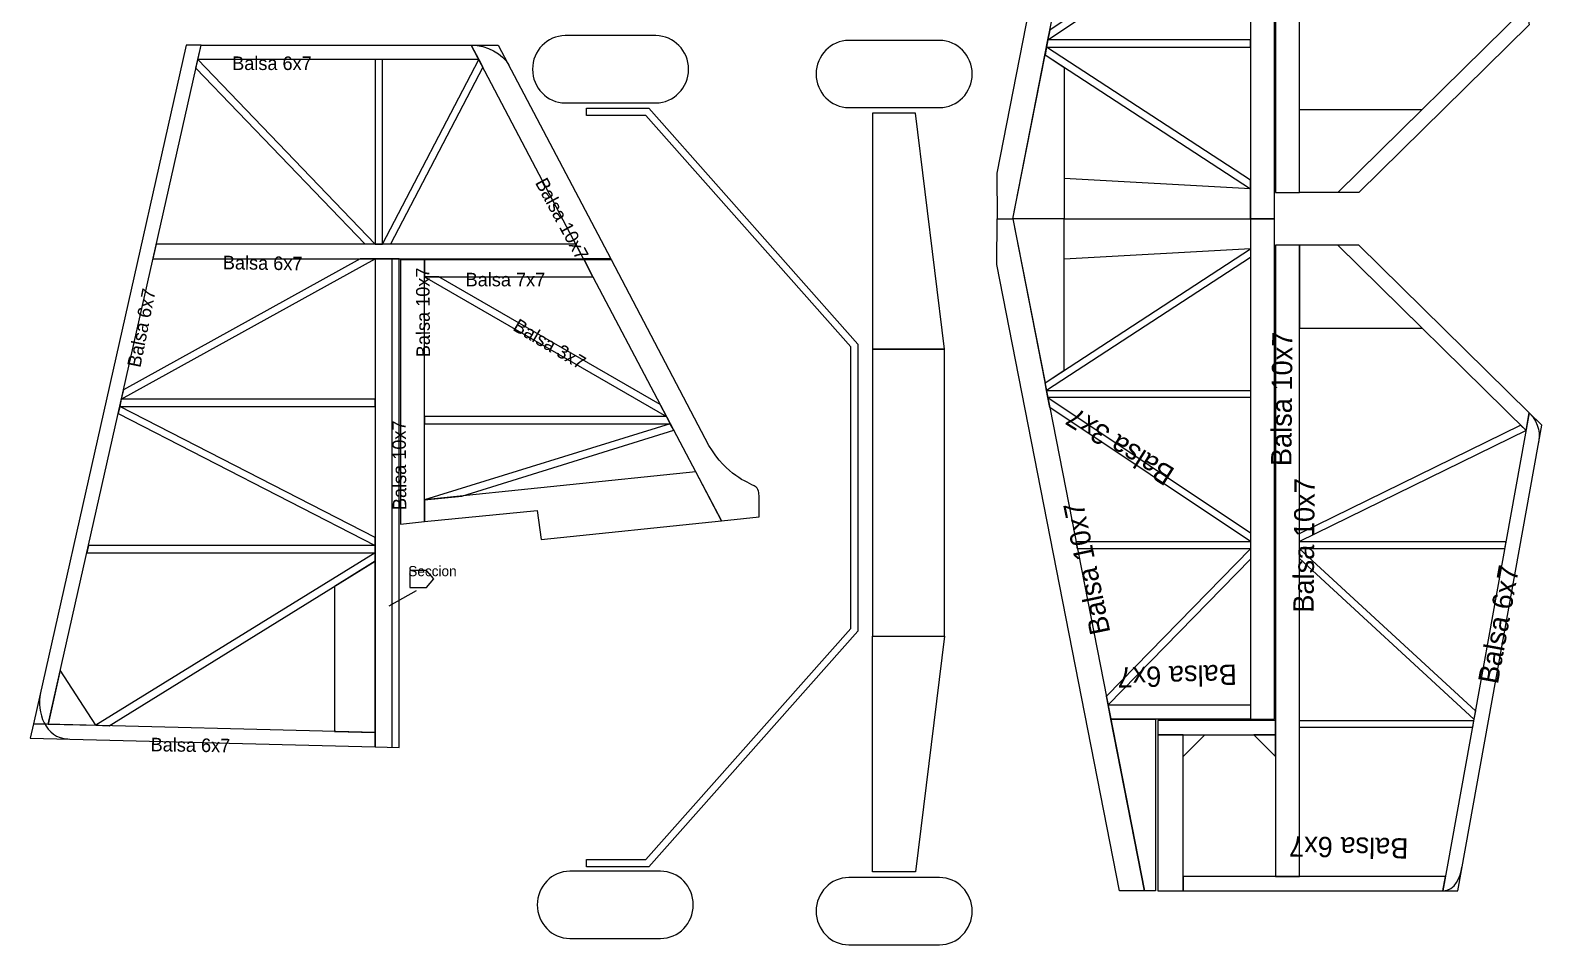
# Model space of a CAD drawing. Header units: millimetres. Extents: x 69 to 698, y -204 to 471.
# Drawn here: x 69 to 698, y -204 to 177 of the extents above; entities that cross this region are included whole.
import ezdxf

# ---------------------------------------------------------------- set-up
doc = ezdxf.new("R2010")
doc.units = ezdxf.units.MM
for name, color, linetype in [('Capa 1', 7, 'Continuous'), ('deriva', 7, 'Continuous'), ('estabilizador', 7, 'Continuous'), ('letras', 7, 'Continuous')]:
    doc.layers.add(name, color=color, linetype=linetype)
doc.styles.get("Standard").update_dxf_attribs({"font": 'txt.shx', "bigfont": 'extfont2.shx'})

msp = doc.modelspace()

# ---------------------------------------------------------------- linework, layer by layer
at = {"layer": 'Capa 1'}
msp.add_lwpolyline([(449.3, -75.02), (449.3, 44.56), (419.3, 44.56), (419.3, -75.02), (449.3, -75.02)], close=True, dxfattribs=at)
for points, knots in [([(342.77, 161.14), (342.77, 161.14), (342.77, 161.14), (342.77, 161.14), (342.77, 161.14), (342.77, 153.44), (336.64, 147.14), (329.15, 147.14), (329.15, 147.14), (329.15, 147.14), (291.38, 147.14), (291.38, 147.14), (291.38, 147.14), (283.89, 147.14), (277.77, 153.44), (277.77, 161.14), (277.77, 161.14), (277.77, 161.14), (277.77, 161.14), (277.77, 161.14), (277.77, 161.14), (277.77, 168.84), (283.89, 175.14), (291.38, 175.14), (291.38, 175.14), (291.38, 175.14), (329.15, 175.14), (329.15, 175.14), (329.15, 175.14), (336.64, 175.14), (342.77, 168.84), (342.77, 161.14)], [0, 0, 0, 0, 0.125, 0.125, 0.125, 0.125, 0.25, 0.25, 0.25, 0.25, 0.375, 0.375, 0.375, 0.375, 0.5, 0.5, 0.5, 0.5, 0.625, 0.625, 0.625, 0.625, 0.75, 0.75, 0.75, 0.75, 0.875, 0.875, 0.875, 0.875, 1, 1, 1, 1]), ([(395.9, 159.16), (395.9, 159.16), (395.9, 159.16), (395.9, 159.16), (395.9, 159.16), (395.9, 166.86), (402.02, 173.16), (409.51, 173.16), (409.51, 173.16), (409.51, 173.16), (447.28, 173.16), (447.28, 173.16), (447.28, 173.16), (454.77, 173.16), (460.9, 166.86), (460.9, 159.16), (460.9, 159.16), (460.9, 159.16), (460.9, 159.16), (460.9, 159.16), (460.9, 159.16), (460.9, 151.46), (454.77, 145.16), (447.28, 145.16), (447.28, 145.16), (447.28, 145.16), (409.51, 145.16), (409.51, 145.16), (409.51, 145.16), (402.02, 145.16), (395.9, 151.46), (395.9, 159.16)], [0, 0, 0, 0, 0.125, 0.125, 0.125, 0.125, 0.25, 0.25, 0.25, 0.25, 0.375, 0.375, 0.375, 0.375, 0.5, 0.5, 0.5, 0.5, 0.625, 0.625, 0.625, 0.625, 0.75, 0.75, 0.75, 0.75, 0.875, 0.875, 0.875, 0.875, 1, 1, 1, 1]), ([(419.3, 44.56), (419.3, 44.56), (419.3, 142.79), (419.3, 142.79), (419.3, 142.79), (419.3, 142.79), (437.29, 142.79), (437.29, 142.79), (437.29, 142.79), (437.29, 142.79), (449.29, 44.56), (449.29, 44.56), (449.29, 44.56), (449.29, 44.56), (419.3, 44.56), (419.3, 44.56)], [0, 0, 0, 0, 0.25, 0.25, 0.25, 0.25, 0.5, 0.5, 0.5, 0.5, 0.75, 0.75, 0.75, 0.75, 1, 1, 1, 1]), ([(419.3, -75.02), (419.3, -75.02), (419.3, -173.25), (419.3, -173.25), (419.3, -173.25), (419.3, -173.25), (437.29, -173.25), (437.29, -173.25), (437.29, -173.25), (437.29, -173.25), (449.29, -75.02), (449.29, -75.02), (449.29, -75.02), (449.29, -75.02), (419.3, -75.02), (419.3, -75.02)], [0, 0, 0, 0, 0.25, 0.25, 0.25, 0.25, 0.5, 0.5, 0.5, 0.5, 0.75, 0.75, 0.75, 0.75, 1, 1, 1, 1]), ([(344.72, -186.97), (344.72, -186.97), (344.72, -186.97), (344.72, -186.97), (344.72, -186.97), (344.72, -194.67), (338.6, -200.97), (331.11, -200.97), (331.11, -200.97), (331.11, -200.97), (293.34, -200.97), (293.34, -200.97), (293.34, -200.97), (285.85, -200.97), (279.72, -194.67), (279.72, -186.97), (279.72, -186.97), (279.72, -186.97), (279.72, -186.97), (279.72, -186.97), (279.72, -186.97), (279.72, -179.27), (285.85, -172.97), (293.34, -172.97), (293.34, -172.97), (293.34, -172.97), (331.11, -172.97), (331.11, -172.97), (331.11, -172.97), (338.6, -172.97), (344.72, -179.27), (344.72, -186.97)], [0, 0, 0, 0, 0.125, 0.125, 0.125, 0.125, 0.25, 0.25, 0.25, 0.25, 0.375, 0.375, 0.375, 0.375, 0.5, 0.5, 0.5, 0.5, 0.625, 0.625, 0.625, 0.625, 0.75, 0.75, 0.75, 0.75, 0.875, 0.875, 0.875, 0.875, 1, 1, 1, 1]), ([(395.9, -189.61), (395.9, -189.61), (395.9, -189.61), (395.9, -189.61), (395.9, -189.61), (395.9, -181.91), (402.02, -175.61), (409.51, -175.61), (409.51, -175.61), (409.51, -175.61), (447.28, -175.61), (447.28, -175.61), (447.28, -175.61), (454.77, -175.61), (460.9, -181.91), (460.9, -189.61), (460.9, -189.61), (460.9, -189.61), (460.9, -189.61), (460.9, -189.61), (460.9, -189.61), (460.9, -197.31), (454.77, -203.61), (447.28, -203.61), (447.28, -203.61), (447.28, -203.61), (409.51, -203.61), (409.51, -203.61), (409.51, -203.61), (402.02, -203.61), (395.9, -197.31), (395.9, -189.61)], [0, 0, 0, 0, 0.125, 0.125, 0.125, 0.125, 0.25, 0.25, 0.25, 0.25, 0.375, 0.375, 0.375, 0.375, 0.5, 0.5, 0.5, 0.5, 0.625, 0.625, 0.625, 0.625, 0.75, 0.75, 0.75, 0.75, 0.875, 0.875, 0.875, 0.875, 1, 1, 1, 1])]:
    msp.add_open_spline(points, degree=3, knots=knots, dxfattribs=at)
at = {"layer": 'Capa 1', "color": 254}
msp.add_open_spline([(410.31, -13.13), (410.31, -13.13), (410.31, -71.78), (410.31, -71.78), (410.31, -71.78), (410.31, -71.78), (324.9, -168.14), (324.9, -168.14), (324.9, -168.14), (324.9, -168.14), (300.31, -168.14), (300.31, -168.14), (300.31, -168.14), (300.31, -168.14), (300.31, -171.15), (300.31, -171.15), (300.31, -171.15), (300.31, -171.15), (326.25, -171.15), (326.25, -171.15), (326.25, -171.15), (326.25, -171.15), (413.31, -72.92), (413.31, -72.92), (413.31, -72.92), (413.31, -72.92), (413.31, -13.13), (413.31, -13.13), (413.31, -13.13), (413.31, -13.13), (413.31, 46.67), (413.31, 46.67), (413.31, 46.67), (413.31, 46.67), (326.25, 144.89), (326.25, 144.89), (326.25, 144.89), (326.25, 144.89), (300.31, 144.89), (300.31, 144.89), (300.31, 144.89), (300.31, 144.89), (300.31, 141.89), (300.31, 141.89), (300.31, 141.89), (300.31, 141.89), (324.9, 141.89), (324.9, 141.89), (324.9, 141.89), (324.9, 141.89), (410.31, 45.53), (410.31, 45.53), (410.31, 45.53), (410.31, 45.53), (410.31, -13.13), (410.31, -13.13)], degree=3, knots=[0, 0, 0, 0, 0.071429, 0.071429, 0.071429, 0.071429, 0.142857, 0.142857, 0.142857, 0.142857, 0.214286, 0.214286, 0.214286, 0.214286, 0.285714, 0.285714, 0.285714, 0.285714, 0.357143, 0.357143, 0.357143, 0.357143, 0.428571, 0.428571, 0.428571, 0.428571, 0.5, 0.5, 0.5, 0.5, 0.571429, 0.571429, 0.571429, 0.571429, 0.642857, 0.642857, 0.642857, 0.642857, 0.714286, 0.714286, 0.714286, 0.714286, 0.785714, 0.785714, 0.785714, 0.785714, 0.857143, 0.857143, 0.857143, 0.857143, 0.928571, 0.928571, 0.928571, 0.928571, 1, 1, 1, 1], dxfattribs=at)
at = {"layer": 'deriva'}
msp.add_lwpolyline([(212.26, 88.21), (215.26, 88.21), (215.26, 165.22), (212.26, 165.22), (212.26, 88.21)], close=True, dxfattribs=at)
for points, knots in [([(139.73, 171.22), (139.73, 171.22), (76.04, -111.66), (76.04, -111.66), (76.04, -111.66), (76.04, -111.66), (69.92, -111.5), (69.92, -111.5), (69.92, -111.5), (69.92, -111.5), (133.58, 171.22), (133.58, 171.22), (133.58, 171.22), (133.58, 171.22), (139.73, 171.22), (139.73, 171.22)], [0, 0, 0, 0, 0.25, 0.25, 0.25, 0.25, 0.5, 0.5, 0.5, 0.5, 0.75, 0.75, 0.75, 0.75, 1, 1, 1, 1]), ([(252.23, 171.22), (252.23, 171.22), (139.73, 171.22), (139.73, 171.22), (139.73, 171.22), (139.73, 171.22), (138.38, 165.22), (138.38, 165.22), (138.38, 165.22), (138.38, 165.22), (255.38, 165.22), (255.38, 165.22), (255.38, 165.22), (255.38, 165.22), (252.23, 171.22), (252.23, 171.22)], [0, 0, 0, 0, 0.25, 0.25, 0.25, 0.25, 0.5, 0.5, 0.5, 0.5, 0.75, 0.75, 0.75, 0.75, 1, 1, 1, 1]), ([(299.05, 82.21), (299.05, 82.21), (310.34, 82.21), (310.34, 82.21), (310.34, 82.21), (310.34, 82.21), (263.52, 171.22), (263.52, 171.22), (263.52, 171.22), (263.52, 171.22), (252.23, 171.22), (252.23, 171.22), (252.23, 171.22), (252.23, 171.22), (299.05, 82.21), (299.05, 82.21)], [0, 0, 0, 0, 0.25, 0.25, 0.25, 0.25, 0.5, 0.5, 0.5, 0.5, 0.75, 0.75, 0.75, 0.75, 1, 1, 1, 1]), ([(212.26, 88.21), (212.26, 88.21), (138.38, 165.22), (138.38, 165.22), (138.38, 165.22), (138.38, 165.22), (137.58, 161.66), (137.58, 161.66), (137.58, 161.66), (137.58, 161.66), (208.1, 88.21), (208.1, 88.21), (208.1, 88.21), (208.1, 88.21), (212.26, 88.21), (212.26, 88.21)], [0, 0, 0, 0, 0.25, 0.25, 0.25, 0.25, 0.5, 0.5, 0.5, 0.5, 0.75, 0.75, 0.75, 0.75, 1, 1, 1, 1]), ([(215.26, 88.21), (215.26, 88.21), (218.64, 88.21), (218.64, 88.21), (218.64, 88.21), (218.64, 88.21), (257.08, 161.99), (257.08, 161.99), (257.08, 161.99), (257.08, 161.99), (255.39, 165.22), (255.39, 165.22), (255.39, 165.22), (255.39, 165.22), (215.26, 88.21), (215.26, 88.21)], [0, 0, 0, 0, 0.25, 0.25, 0.25, 0.25, 0.5, 0.5, 0.5, 0.5, 0.75, 0.75, 0.75, 0.75, 1, 1, 1, 1]), ([(121.04, 88.21), (121.04, 88.21), (295.89, 88.21), (295.89, 88.21), (295.89, 88.21), (295.89, 88.21), (299.05, 82.21), (299.05, 82.21), (299.05, 82.21), (299.05, 82.21), (119.69, 82.21), (119.69, 82.21), (119.69, 82.21), (119.69, 82.21), (121.04, 88.21), (121.04, 88.21)], [0, 0, 0, 0, 0.25, 0.25, 0.25, 0.25, 0.5, 0.5, 0.5, 0.5, 0.75, 0.75, 0.75, 0.75, 1, 1, 1, 1]), ([(107.4, 27.6), (107.4, 27.6), (206.06, 82.2), (206.06, 82.2), (206.06, 82.2), (206.06, 82.2), (212.26, 82.21), (212.26, 82.21), (212.26, 82.21), (212.26, 82.21), (106.52, 23.68), (106.52, 23.68), (106.52, 23.68), (106.52, 23.68), (107.4, 27.6), (107.4, 27.6)], [0, 0, 0, 0, 0.25, 0.25, 0.25, 0.25, 0.5, 0.5, 0.5, 0.5, 0.75, 0.75, 0.75, 0.75, 1, 1, 1, 1]), ([(212.26, 82.21), (212.26, 82.21), (222.26, 82.21), (222.26, 82.21), (222.26, 82.21), (222.26, 82.21), (222.26, -121.4), (222.26, -121.4), (222.26, -121.4), (222.26, -121.4), (212.26, -121.15), (212.26, -121.15), (212.26, -121.15), (212.26, -121.15), (212.26, 82.21), (212.26, 82.21)], [0, 0, 0, 0, 0.25, 0.25, 0.25, 0.25, 0.5, 0.5, 0.5, 0.5, 0.75, 0.75, 0.75, 0.75, 1, 1, 1, 1]), ([(105.84, 20.68), (105.84, 20.68), (212.26, -33.89), (212.26, -33.89), (212.26, -33.89), (212.26, -33.89), (212.26, -37.26), (212.26, -37.26), (212.26, -37.26), (212.26, -37.26), (105.16, 17.66), (105.16, 17.66), (105.16, 17.66), (105.16, 17.66), (105.84, 20.68), (105.84, 20.68)], [0, 0, 0, 0, 0.25, 0.25, 0.25, 0.25, 0.5, 0.5, 0.5, 0.5, 0.75, 0.75, 0.75, 0.75, 1, 1, 1, 1]), ([(106.51, 23.68), (106.51, 23.68), (212.25, 23.68), (212.25, 23.68), (212.25, 23.68), (212.25, 23.68), (212.25, 20.68), (212.25, 20.68), (212.25, 20.68), (212.25, 20.68), (105.84, 20.68), (105.84, 20.68), (105.84, 20.68), (105.84, 20.68), (106.51, 23.68), (106.51, 23.68)], [0, 0, 0, 0, 0.25, 0.25, 0.25, 0.25, 0.5, 0.5, 0.5, 0.5, 0.75, 0.75, 0.75, 0.75, 1, 1, 1, 1]), ([(92.79, -37.26), (92.79, -37.26), (212.26, -37.26), (212.26, -37.26), (212.26, -37.26), (212.26, -37.26), (212.26, -40.26), (212.26, -40.26), (212.26, -40.26), (212.26, -40.26), (92.12, -40.26), (92.12, -40.26), (92.12, -40.26), (92.12, -40.26), (92.79, -37.26), (92.79, -37.26)], [0, 0, 0, 0, 0.25, 0.25, 0.25, 0.25, 0.5, 0.5, 0.5, 0.5, 0.75, 0.75, 0.75, 0.75, 1, 1, 1, 1]), ([(95.89, -112.16), (95.89, -112.16), (212.26, -40.26), (212.26, -40.26), (212.26, -40.26), (212.26, -40.26), (212.26, -43.79), (212.26, -43.79), (212.26, -43.79), (212.26, -43.79), (101.47, -112.33), (101.47, -112.33), (101.47, -112.33), (101.47, -112.33), (95.89, -112.16), (95.89, -112.16)], [0, 0, 0, 0, 0.25, 0.25, 0.25, 0.25, 0.5, 0.5, 0.5, 0.5, 0.75, 0.75, 0.75, 0.75, 1, 1, 1, 1]), ([(212.26, -115.15), (212.26, -115.15), (195.26, -114.71), (195.26, -114.71), (195.26, -114.71), (195.26, -114.71), (195.26, -54.3), (195.26, -54.3), (195.26, -54.3), (195.26, -54.3), (212.26, -43.79), (212.26, -43.79), (212.26, -43.79), (212.26, -43.79), (212.26, -115.15), (212.26, -115.15)], [0, 0, 0, 0, 0.25, 0.25, 0.25, 0.25, 0.5, 0.5, 0.5, 0.5, 0.75, 0.75, 0.75, 0.75, 1, 1, 1, 1]), ([(81.1, -89.21), (81.1, -89.21), (95.89, -112.16), (95.89, -112.16), (95.89, -112.16), (95.89, -112.16), (76.04, -111.66), (76.04, -111.66), (76.04, -111.66), (76.04, -111.66), (81.1, -89.21), (81.1, -89.21)], [0, 0, 0, 0, 0.333333, 0.333333, 0.333333, 0.333333, 0.666667, 0.666667, 0.666667, 0.666667, 1, 1, 1, 1]), ([(212.26, -121.15), (212.26, -121.15), (68.59, -117.47), (68.59, -117.47), (68.59, -117.47), (68.59, -117.47), (69.92, -111.5), (69.92, -111.5), (69.92, -111.5), (69.92, -111.5), (212.26, -115.15), (212.26, -115.15), (212.26, -115.15), (212.26, -115.15), (212.26, -121.15), (212.26, -121.15)], [0, 0, 0, 0, 0.25, 0.25, 0.25, 0.25, 0.5, 0.5, 0.5, 0.5, 0.75, 0.75, 0.75, 0.75, 1, 1, 1, 1])]:
    msp.add_open_spline(points, degree=3, knots=knots, dxfattribs=at)
for points in [[(252.23, 171.22), (258.73, 171.17), (265.42, 167.6), (267.92, 162.87)], [(219.25, 81.7), (219.25, 81.7), (219.25, -121.32), (219.25, -121.32)], [(229.27, -56.14), (229.27, -56.14), (217.94, -62.58), (217.94, -62.58)], [(72.84, -98.64), (71.12, -106.62), (74.92, -117.67), (84.24, -117.84)]]:
    msp.add_open_spline(points, degree=3, dxfattribs=at)
at = {"layer": 'deriva', "color": 254}
for points, knots in [([(222.79, 81.71), (222.79, 81.71), (232.72, 81.71), (232.72, 81.71), (232.72, 81.71), (232.74, 81.71), (232.76, 81.69), (232.76, 81.68), (232.76, 81.68), (232.76, 81.68), (232.76, -27.26), (232.76, -27.26), (232.76, -27.26), (232.76, -27.28), (232.74, -27.29), (232.72, -27.29), (232.72, -27.29), (232.72, -27.29), (222.76, -28.34), (222.76, -28.34), (222.76, -28.34), (222.76, -28.34), (222.76, -27.26), (222.76, -27.26), (222.76, -27.26), (222.76, -27.26), (222.76, 81.68), (222.76, 81.68), (222.76, 81.68), (222.76, 81.69), (222.77, 81.71), (222.79, 81.71)], [0, 0, 0, 0, 0.125, 0.125, 0.125, 0.125, 0.25, 0.25, 0.25, 0.25, 0.375, 0.375, 0.375, 0.375, 0.5, 0.5, 0.5, 0.5, 0.625, 0.625, 0.625, 0.625, 0.75, 0.75, 0.75, 0.75, 0.875, 0.875, 0.875, 0.875, 1, 1, 1, 1]), ([(232.76, 81.71), (232.76, 81.71), (299.28, 81.71), (299.28, 81.71), (299.28, 81.71), (299.28, 81.71), (302.96, 74.71), (302.96, 74.71), (302.96, 74.71), (302.96, 74.71), (232.76, 74.71), (232.76, 74.71), (232.76, 74.71), (232.76, 74.71), (232.76, 81.71), (232.76, 81.71)], [0, 0, 0, 0, 0.25, 0.25, 0.25, 0.25, 0.5, 0.5, 0.5, 0.5, 0.75, 0.75, 0.75, 0.75, 1, 1, 1, 1]), ([(299.28, 81.71), (299.28, 81.71), (310.62, 81.71), (310.62, 81.71), (310.62, 81.71), (310.62, 81.71), (351.24, 4.44), (351.24, 4.44), (351.24, 4.44), (358.97, -8.59), (366.69, -10.3), (370.87, -12.94), (370.87, -12.94), (371.65, -13.54), (371.86, -14.39), (371.97, -15.24), (371.97, -15.24), (371.97, -15.24), (372.16, -17.15), (372.16, -17.15), (372.16, -17.15), (372.16, -17.15), (372.18, -25.27), (372.18, -25.27), (372.18, -25.27), (372.18, -25.27), (365.57, -26.02), (365.57, -26.02), (365.57, -26.02), (365.57, -26.02), (356.47, -27), (356.47, -27), (356.47, -27), (356.47, -27), (302.96, 74.72), (302.96, 74.72), (302.96, 74.72), (302.96, 74.72), (299.28, 81.71), (299.28, 81.71)], [0, 0, 0, 0, 0.1, 0.1, 0.1, 0.1, 0.2, 0.2, 0.2, 0.2, 0.3, 0.3, 0.3, 0.3, 0.4, 0.4, 0.4, 0.4, 0.5, 0.5, 0.5, 0.5, 0.6, 0.6, 0.6, 0.6, 0.7, 0.7, 0.7, 0.7, 0.8, 0.8, 0.8, 0.8, 0.9, 0.9, 0.9, 0.9, 1, 1, 1, 1]), ([(238.76, 74.71), (238.76, 74.71), (330.96, 21.47), (330.96, 21.47), (330.96, 21.47), (330.96, 21.47), (333.59, 16.47), (333.59, 16.47), (333.59, 16.47), (333.59, 16.47), (232.76, 74.71), (232.76, 74.71), (232.76, 74.71), (232.76, 74.71), (238.76, 74.71), (238.76, 74.71)], [0, 0, 0, 0, 0.25, 0.25, 0.25, 0.25, 0.5, 0.5, 0.5, 0.5, 0.75, 0.75, 0.75, 0.75, 1, 1, 1, 1]), ([(232.76, 16.48), (232.76, 16.48), (333.59, 16.48), (333.59, 16.48), (333.59, 16.48), (333.59, 16.48), (335.16, 13.48), (335.16, 13.48), (335.16, 13.48), (335.16, 13.48), (232.76, 13.48), (232.76, 13.48), (232.76, 13.48), (232.76, 13.48), (232.76, 16.48), (232.76, 16.48)], [0, 0, 0, 0, 0.25, 0.25, 0.25, 0.25, 0.5, 0.5, 0.5, 0.5, 0.75, 0.75, 0.75, 0.75, 1, 1, 1, 1]), ([(232.76, -18.26), (232.76, -18.26), (335.16, 13.48), (335.16, 13.48), (335.16, 13.48), (335.16, 13.48), (336.59, 10.79), (336.59, 10.79), (336.59, 10.79), (336.59, 10.79), (248.31, -16.66), (248.31, -16.66), (248.31, -16.66), (248.31, -16.66), (232.76, -18.26), (232.76, -18.26)], [0, 0, 0, 0, 0.25, 0.25, 0.25, 0.25, 0.5, 0.5, 0.5, 0.5, 0.75, 0.75, 0.75, 0.75, 1, 1, 1, 1]), ([(232.76, -18.26), (232.76, -18.26), (345.72, -6.57), (345.72, -6.57), (345.72, -6.57), (345.72, -6.57), (356.47, -27), (356.47, -27), (356.47, -27), (356.47, -27), (281.44, -34.7), (281.44, -34.7), (281.44, -34.7), (281.44, -34.7), (279.72, -22.67), (279.72, -22.67), (279.72, -22.67), (279.72, -22.67), (232.76, -27.29), (232.76, -27.29), (232.76, -27.29), (232.76, -27.29), (232.76, -18.26), (232.76, -18.26)], [0, 0, 0, 0, 0.166667, 0.166667, 0.166667, 0.166667, 0.333333, 0.333333, 0.333333, 0.333333, 0.5, 0.5, 0.5, 0.5, 0.666667, 0.666667, 0.666667, 0.666667, 0.833333, 0.833333, 0.833333, 0.833333, 1, 1, 1, 1]), ([(233.61, -47.71), (233.61, -47.71), (236.61, -51.21), (236.61, -51.21), (236.61, -51.21), (236.61, -51.21), (233.61, -54.71), (233.61, -54.71), (233.61, -54.71), (233.61, -54.71), (226.61, -54.71), (226.61, -54.71), (226.61, -54.71), (226.61, -54.71), (226.61, -47.71), (226.61, -47.71), (226.61, -47.71), (226.61, -47.71), (233.61, -47.71), (233.61, -47.71)], [0, 0, 0, 0, 0.2, 0.2, 0.2, 0.2, 0.4, 0.4, 0.4, 0.4, 0.6, 0.6, 0.6, 0.6, 0.8, 0.8, 0.8, 0.8, 1, 1, 1, 1])]:
    msp.add_open_spline(points, degree=3, knots=knots, dxfattribs=at)
at = {"layer": 'estabilizador'}
for points in [[(597.22, 109.84), (597.22, 372.84), (587.22, 372.84), (587.22, 109.84), (597.22, 109.84)], [(586.72, 98.84), (586.72, 307.34), (576.72, 307.34), (576.72, 98.84), (586.72, 98.84)], [(586.72, -109.66), (586.72, 98.84), (576.72, 98.84), (576.72, -109.66), (586.72, -109.66)], [(597.22, -175.16), (597.22, 87.84), (587.22, 87.84), (587.22, -175.16), (597.22, -175.16)], [(587.22, -116.16), (587.22, -110.16), (538.22, -110.16), (538.22, -116.16), (587.22, -116.16)], [(548.72, -181.16), (548.72, -116.16), (538.22, -116.16), (538.22, -181.16), (548.72, -181.16)]]:
    msp.add_lwpolyline(points, close=True, dxfattribs=at)
for points, knots in [([(471.22, 98.84), (471.22, 98.84), (471.21, 117.89), (471.21, 117.89), (471.21, 117.89), (471.21, 117.89), (522.28, 378.84), (522.28, 378.84), (522.28, 378.84), (522.28, 378.84), (532.65, 378.84), (532.65, 378.84), (532.65, 378.84), (532.65, 378.84), (493.25, 177.49), (493.25, 177.49), (493.25, 177.49), (493.25, 177.49), (492.43, 173.33), (492.43, 173.33), (492.43, 173.33), (492.43, 173.33), (477.85, 98.84), (477.85, 98.84), (477.85, 98.84), (477.85, 98.84), (471.22, 98.84), (471.22, 98.84)], [0, 0, 0, 0, 0.142857, 0.142857, 0.142857, 0.142857, 0.285714, 0.285714, 0.285714, 0.285714, 0.428571, 0.428571, 0.428571, 0.428571, 0.571429, 0.571429, 0.571429, 0.571429, 0.714286, 0.714286, 0.714286, 0.714286, 0.857143, 0.857143, 0.857143, 0.857143, 1, 1, 1, 1]), ([(576.72, 233.34), (576.72, 233.34), (576.72, 229.73), (576.72, 229.73), (576.72, 229.73), (576.72, 229.73), (492.43, 173.34), (492.43, 173.34), (492.43, 173.34), (492.43, 173.34), (493.25, 177.49), (493.25, 177.49), (493.25, 177.49), (493.25, 177.49), (576.72, 233.34), (576.72, 233.34)], [0, 0, 0, 0, 0.25, 0.25, 0.25, 0.25, 0.5, 0.5, 0.5, 0.5, 0.75, 0.75, 0.75, 0.75, 1, 1, 1, 1]), ([(613.22, 109.84), (613.22, 109.84), (621.91, 109.84), (621.91, 109.84), (621.91, 109.84), (621.91, 109.84), (692.86, 179.7), (692.86, 179.7), (692.86, 179.7), (692.86, 179.7), (691.54, 186.97), (691.54, 186.97), (691.54, 186.97), (691.54, 186.97), (613.22, 109.84), (613.22, 109.84)], [0, 0, 0, 0, 0.25, 0.25, 0.25, 0.25, 0.5, 0.5, 0.5, 0.5, 0.75, 0.75, 0.75, 0.75, 1, 1, 1, 1]), ([(576.72, 111.34), (576.72, 111.34), (491.23, 167.16), (491.23, 167.16), (491.23, 167.16), (491.23, 167.16), (491.85, 170.34), (491.85, 170.34), (491.85, 170.34), (491.85, 170.34), (576.72, 114.96), (576.72, 114.96), (576.72, 114.96), (576.72, 114.96), (576.72, 111.34), (576.72, 111.34)], [0, 0, 0, 0, 0.25, 0.25, 0.25, 0.25, 0.5, 0.5, 0.5, 0.5, 0.75, 0.75, 0.75, 0.75, 1, 1, 1, 1]), ([(576.72, 173.34), (576.72, 173.34), (576.72, 170.34), (576.72, 170.34), (576.72, 170.34), (576.72, 170.34), (491.85, 170.34), (491.85, 170.34), (491.85, 170.34), (491.85, 170.34), (492.43, 173.34), (492.43, 173.34), (492.43, 173.34), (492.43, 173.34), (576.72, 173.34), (576.72, 173.34)], [0, 0, 0, 0, 0.25, 0.25, 0.25, 0.25, 0.5, 0.5, 0.5, 0.5, 0.75, 0.75, 0.75, 0.75, 1, 1, 1, 1]), ([(477.85, 98.84), (477.85, 98.84), (499.22, 98.84), (499.22, 98.84), (499.22, 98.84), (499.22, 98.84), (499.22, 161.94), (499.22, 161.94), (499.22, 161.94), (499.22, 161.94), (491.23, 167.16), (491.23, 167.16), (491.23, 167.16), (491.23, 167.16), (477.85, 98.84), (477.85, 98.84)], [0, 0, 0, 0, 0.25, 0.25, 0.25, 0.25, 0.5, 0.5, 0.5, 0.5, 0.75, 0.75, 0.75, 0.75, 1, 1, 1, 1]), ([(597.22, 109.84), (597.22, 109.84), (613.22, 109.84), (613.22, 109.84), (613.22, 109.84), (613.22, 109.84), (648.25, 144.34), (648.25, 144.34), (648.25, 144.34), (648.25, 144.34), (597.21, 144.34), (597.21, 144.34), (597.21, 144.34), (597.21, 144.34), (597.22, 109.84), (597.22, 109.84)], [0, 0, 0, 0, 0.25, 0.25, 0.25, 0.25, 0.5, 0.5, 0.5, 0.5, 0.75, 0.75, 0.75, 0.75, 1, 1, 1, 1]), ([(499.22, 98.84), (499.22, 98.84), (499.22, 115.62), (499.22, 115.62), (499.22, 115.62), (499.22, 115.62), (576.72, 111.34), (576.72, 111.34), (576.72, 111.34), (576.72, 111.34), (576.72, 98.84), (576.72, 98.84), (576.72, 98.84), (576.72, 98.84), (499.22, 98.84), (499.22, 98.84)], [0, 0, 0, 0, 0.25, 0.25, 0.25, 0.25, 0.5, 0.5, 0.5, 0.5, 0.75, 0.75, 0.75, 0.75, 1, 1, 1, 1]), ([(471.22, 98.84), (471.22, 98.84), (471.21, 79.79), (471.21, 79.79), (471.21, 79.79), (471.21, 79.79), (522.28, -181.16), (522.28, -181.16), (522.28, -181.16), (522.28, -181.16), (532.65, -181.16), (532.65, -181.16), (532.65, -181.16), (532.65, -181.16), (493.25, 20.19), (493.25, 20.19), (493.25, 20.19), (493.25, 20.19), (492.43, 24.34), (492.43, 24.34), (492.43, 24.34), (492.43, 24.34), (477.85, 98.84), (477.85, 98.84), (477.85, 98.84), (477.85, 98.84), (471.22, 98.84), (471.22, 98.84)], [0, 0, 0, 0, 0.142857, 0.142857, 0.142857, 0.142857, 0.285714, 0.285714, 0.285714, 0.285714, 0.428571, 0.428571, 0.428571, 0.428571, 0.571429, 0.571429, 0.571429, 0.571429, 0.714286, 0.714286, 0.714286, 0.714286, 0.857143, 0.857143, 0.857143, 0.857143, 1, 1, 1, 1]), ([(477.85, 98.84), (477.85, 98.84), (499.22, 98.84), (499.22, 98.84), (499.22, 98.84), (499.22, 98.84), (499.22, 35.74), (499.22, 35.74), (499.22, 35.74), (499.22, 35.74), (491.23, 30.52), (491.23, 30.52), (491.23, 30.52), (491.23, 30.52), (477.85, 98.84), (477.85, 98.84)], [0, 0, 0, 0, 0.25, 0.25, 0.25, 0.25, 0.5, 0.5, 0.5, 0.5, 0.75, 0.75, 0.75, 0.75, 1, 1, 1, 1]), ([(499.22, 98.84), (499.22, 98.84), (499.22, 82.06), (499.22, 82.06), (499.22, 82.06), (499.22, 82.06), (576.72, 86.34), (576.72, 86.34), (576.72, 86.34), (576.72, 86.34), (576.72, 98.84), (576.72, 98.84), (576.72, 98.84), (576.72, 98.84), (499.22, 98.84), (499.22, 98.84)], [0, 0, 0, 0, 0.25, 0.25, 0.25, 0.25, 0.5, 0.5, 0.5, 0.5, 0.75, 0.75, 0.75, 0.75, 1, 1, 1, 1]), ([(576.72, 86.34), (576.72, 86.34), (491.23, 30.52), (491.23, 30.52), (491.23, 30.52), (491.23, 30.52), (491.85, 27.34), (491.85, 27.34), (491.85, 27.34), (491.85, 27.34), (576.72, 82.72), (576.72, 82.72), (576.72, 82.72), (576.72, 82.72), (576.72, 86.34), (576.72, 86.34)], [0, 0, 0, 0, 0.25, 0.25, 0.25, 0.25, 0.5, 0.5, 0.5, 0.5, 0.75, 0.75, 0.75, 0.75, 1, 1, 1, 1]), ([(597.22, 87.84), (597.22, 87.84), (613.22, 87.84), (613.22, 87.84), (613.22, 87.84), (613.22, 87.84), (648.25, 53.34), (648.25, 53.34), (648.25, 53.34), (648.25, 53.34), (597.21, 53.34), (597.21, 53.34), (597.21, 53.34), (597.21, 53.34), (597.22, 87.84), (597.22, 87.84)], [0, 0, 0, 0, 0.25, 0.25, 0.25, 0.25, 0.5, 0.5, 0.5, 0.5, 0.75, 0.75, 0.75, 0.75, 1, 1, 1, 1]), ([(613.22, 87.84), (613.22, 87.84), (621.91, 87.84), (621.91, 87.84), (621.91, 87.84), (621.91, 87.84), (692.86, 17.97), (692.86, 17.97), (692.86, 17.97), (692.86, 17.97), (691.54, 10.7), (691.54, 10.7), (691.54, 10.7), (691.54, 10.7), (613.22, 87.84), (613.22, 87.84)], [0, 0, 0, 0, 0.25, 0.25, 0.25, 0.25, 0.5, 0.5, 0.5, 0.5, 0.75, 0.75, 0.75, 0.75, 1, 1, 1, 1]), ([(576.72, 24.34), (576.72, 24.34), (576.72, 27.34), (576.72, 27.34), (576.72, 27.34), (576.72, 27.34), (491.85, 27.34), (491.85, 27.34), (491.85, 27.34), (491.85, 27.34), (492.43, 24.34), (492.43, 24.34), (492.43, 24.34), (492.43, 24.34), (576.72, 24.34), (576.72, 24.34)], [0, 0, 0, 0, 0.25, 0.25, 0.25, 0.25, 0.5, 0.5, 0.5, 0.5, 0.75, 0.75, 0.75, 0.75, 1, 1, 1, 1]), ([(576.72, -35.66), (576.72, -35.66), (576.72, -32.05), (576.72, -32.05), (576.72, -32.05), (576.72, -32.05), (492.43, 24.34), (492.43, 24.34), (492.43, 24.34), (492.43, 24.34), (493.25, 20.19), (493.25, 20.19), (493.25, 20.19), (493.25, 20.19), (576.72, -35.66), (576.72, -35.66)], [0, 0, 0, 0, 0.25, 0.25, 0.25, 0.25, 0.5, 0.5, 0.5, 0.5, 0.75, 0.75, 0.75, 0.75, 1, 1, 1, 1]), ([(597.22, -35.66), (597.22, -35.66), (691.54, 10.7), (691.54, 10.7), (691.54, 10.7), (691.54, 10.7), (689.28, 12.93), (689.28, 12.93), (689.28, 12.93), (689.28, 12.93), (597.22, -32.32), (597.22, -32.32), (597.22, -32.32), (597.22, -32.32), (597.22, -35.66), (597.22, -35.66)], [0, 0, 0, 0, 0.25, 0.25, 0.25, 0.25, 0.5, 0.5, 0.5, 0.5, 0.75, 0.75, 0.75, 0.75, 1, 1, 1, 1]), ([(656.91, -181.16), (656.91, -181.16), (692.86, 17.97), (692.86, 17.97), (692.86, 17.97), (692.86, 17.97), (698.09, 12.82), (698.09, 12.82), (698.09, 12.82), (698.09, 12.82), (663.07, -181.16), (663.07, -181.16), (663.07, -181.16), (663.07, -181.16), (656.91, -181.16), (656.91, -181.16)], [0, 0, 0, 0, 0.25, 0.25, 0.25, 0.25, 0.5, 0.5, 0.5, 0.5, 0.75, 0.75, 0.75, 0.75, 1, 1, 1, 1]), ([(692.88, 18.01), (697.37, 13.54), (697.26, 8.44), (696.77, 5.54), (696.77, 5.54), (696.77, 5.54), (696.81, 5.54), (696.81, 5.54)], [0, 0, 0, 0, 0.5, 0.5, 0.5, 0.5, 1, 1, 1, 1]), ([(576.72, -38.66), (576.72, -38.66), (576.72, -35.66), (576.72, -35.66), (576.72, -35.66), (576.72, -35.66), (504.18, -35.66), (504.18, -35.66), (504.18, -35.66), (504.18, -35.66), (504.76, -38.66), (504.76, -38.66), (504.76, -38.66), (504.76, -38.66), (576.72, -38.66), (576.72, -38.66)], [0, 0, 0, 0, 0.25, 0.25, 0.25, 0.25, 0.5, 0.5, 0.5, 0.5, 0.75, 0.75, 0.75, 0.75, 1, 1, 1, 1]), ([(597.22, -35.66), (597.22, -35.66), (597.22, -38.66), (597.22, -38.66), (597.22, -38.66), (597.22, -38.66), (682.63, -38.66), (682.63, -38.66), (682.63, -38.66), (682.63, -38.66), (683.18, -35.66), (683.18, -35.66), (683.18, -35.66), (683.18, -35.66), (597.22, -35.66), (597.22, -35.66)], [0, 0, 0, 0, 0.25, 0.25, 0.25, 0.25, 0.5, 0.5, 0.5, 0.5, 0.75, 0.75, 0.75, 0.75, 1, 1, 1, 1]), ([(576.72, -38.66), (576.72, -38.66), (516.78, -100.09), (516.78, -100.09), (516.78, -100.09), (516.78, -100.09), (517.48, -103.66), (517.48, -103.66), (517.48, -103.66), (517.48, -103.66), (517.49, -103.66), (517.49, -103.66), (517.49, -103.66), (517.49, -103.66), (576.72, -42.96), (576.72, -42.96), (576.72, -42.96), (576.72, -42.96), (576.72, -38.66), (576.72, -38.66)], [0, 0, 0, 0, 0.2, 0.2, 0.2, 0.2, 0.4, 0.4, 0.4, 0.4, 0.6, 0.6, 0.6, 0.6, 0.8, 0.8, 0.8, 0.8, 1, 1, 1, 1]), ([(597.22, -38.66), (597.22, -38.66), (597.22, -42.74), (597.22, -42.74), (597.22, -42.74), (597.22, -42.74), (669.81, -109.66), (669.81, -109.66), (669.81, -109.66), (669.81, -109.66), (670.45, -106.17), (670.45, -106.17), (670.45, -106.17), (670.45, -106.17), (597.22, -38.66), (597.22, -38.66)], [0, 0, 0, 0, 0.25, 0.25, 0.25, 0.25, 0.5, 0.5, 0.5, 0.5, 0.75, 0.75, 0.75, 0.75, 1, 1, 1, 1]), ([(576.72, -109.66), (576.72, -109.66), (576.72, -103.66), (576.72, -103.66), (576.72, -103.66), (576.72, -103.66), (517.48, -103.66), (517.48, -103.66), (517.48, -103.66), (517.48, -103.66), (518.66, -109.66), (518.66, -109.66), (518.66, -109.66), (518.66, -109.66), (576.72, -109.66), (576.72, -109.66)], [0, 0, 0, 0, 0.25, 0.25, 0.25, 0.25, 0.5, 0.5, 0.5, 0.5, 0.75, 0.75, 0.75, 0.75, 1, 1, 1, 1]), ([(518.66, -109.66), (518.66, -109.66), (532.65, -181.16), (532.65, -181.16), (532.65, -181.16), (532.65, -181.16), (537.22, -181.16), (537.22, -181.16), (537.22, -181.16), (537.22, -181.16), (537.22, -109.66), (537.22, -109.66), (537.22, -109.66), (537.22, -109.66), (518.66, -109.66), (518.66, -109.66)], [0, 0, 0, 0, 0.25, 0.25, 0.25, 0.25, 0.5, 0.5, 0.5, 0.5, 0.75, 0.75, 0.75, 0.75, 1, 1, 1, 1]), ([(597.22, -110.16), (597.22, -110.16), (597.22, -113.16), (597.22, -113.16), (597.22, -113.16), (597.22, -113.16), (669.18, -113.16), (669.18, -113.16), (669.18, -113.16), (669.18, -113.16), (669.72, -110.16), (669.72, -110.16), (669.72, -110.16), (669.72, -110.16), (597.22, -110.16), (597.22, -110.16)], [0, 0, 0, 0, 0.25, 0.25, 0.25, 0.25, 0.5, 0.5, 0.5, 0.5, 0.75, 0.75, 0.75, 0.75, 1, 1, 1, 1]), ([(548.72, -116.16), (548.72, -116.16), (548.72, -125.16), (548.72, -125.16), (548.72, -125.16), (548.72, -125.16), (557.72, -116.16), (557.72, -116.16), (557.72, -116.16), (557.72, -116.16), (548.72, -116.16), (548.72, -116.16)], [0, 0, 0, 0, 0.333333, 0.333333, 0.333333, 0.333333, 0.666667, 0.666667, 0.666667, 0.666667, 1, 1, 1, 1]), ([(587.22, -116.16), (587.22, -116.16), (587.22, -125.16), (587.22, -125.16), (587.22, -125.16), (587.22, -125.16), (578.22, -116.16), (578.22, -116.16), (578.22, -116.16), (578.22, -116.16), (587.22, -116.16), (587.22, -116.16)], [0, 0, 0, 0, 0.333333, 0.333333, 0.333333, 0.333333, 0.666667, 0.666667, 0.666667, 0.666667, 1, 1, 1, 1]), ([(548.72, -181.16), (548.72, -181.16), (548.72, -175.16), (548.72, -175.16), (548.72, -175.16), (548.72, -175.16), (657.99, -175.16), (657.99, -175.16), (657.99, -175.16), (657.99, -175.16), (656.91, -181.16), (656.91, -181.16), (656.91, -181.16), (656.91, -181.16), (548.72, -181.16), (548.72, -181.16)], [0, 0, 0, 0, 0.25, 0.25, 0.25, 0.25, 0.5, 0.5, 0.5, 0.5, 0.75, 0.75, 0.75, 0.75, 1, 1, 1, 1])]:
    msp.add_open_spline(points, degree=3, knots=knots, dxfattribs=at)
msp.add_open_spline([(656.9, -181.16), (662.16, -181.16), (664.16, -175.27), (664.84, -171.34)], degree=3, dxfattribs=at)

# ---------------------------------------------------------------- texts
at = {"layer": 'letras', "attachment_point": 1}
for s, insert, char_height in [('\\fAvantGarde Bk BT;Balsa 6x7', (152.68, 166.46), 5.6444), ('\\fAvantGarde Bk BT;Balsa 7x7', (249.91, 76.34), 5.6444), ('\\fAvantGarde Bk BT;Seccion', (226.03, -45.82), 4.2333)]:
    msp.add_mtext(s, dxfattribs=dict(at, insert=insert, char_height=char_height))
for s, insert, char_height, rotation in [('\\fAvantGarde Bk BT;Balsa 10x7', (283.66, 116.59), 5.6444, 298.36384), ('\\fAvantGarde Bk BT;Balsa 6x7', (148.86, 83.48), 5.6444, 359.15681), ('\\fAvantGarde Bk BT;Balsa 10x7', (229.44, 41.16), 5.6444, 90.37617), ('\\fAvantGarde Bk BT;Balsa 6x7', (108.9, 37.7), 5.6444, 78.73573), ('\\fAvantGarde Bk BT;Balsa 3x7', (272.05, 57.52), 5.6444, 329.42039), ('\\fAvantGarde Bk BT;Balsa 10x7', (585.33, -4.15), 8.4666, 89.47507), ('\\fAvantGarde Bk BT;Balsa 3x7', (541.28, -12.77), 8.4666, 147.94308), ('\\fAvantGarde Bk BT;Balsa 10x7', (219.58, -22.53), 5.6444, 90.37617), ('\\fAvantGarde Bk BT;Balsa 10x7', (594.58, -65.21), 8.4666, 89.47507), ('\\fAvantGarde Bk BT;Balsa 10x7', (510.17, -75.14), 8.4666, 101.79035), ('\\fAvantGarde Bk BT;Balsa 6x7', (671.47, -93.83), 8.4666, 79.72271), ('\\fAvantGarde Bk BT;Balsa 6x7', (571.22, -95.28), 8.4666, 181.42578), ('\\fAvantGarde Bk BT;Balsa 6x7', (118.78, -117.34), 5.6444, 359.15681), ('\\fAvantGarde Bk BT;Balsa 6x7', (642.47, -167.72), 8.4666, 179.01331)]:
    msp.add_mtext(s, dxfattribs=dict(at, insert=insert, char_height=char_height, rotation=rotation))

doc.saveas('drawing.dxf')
